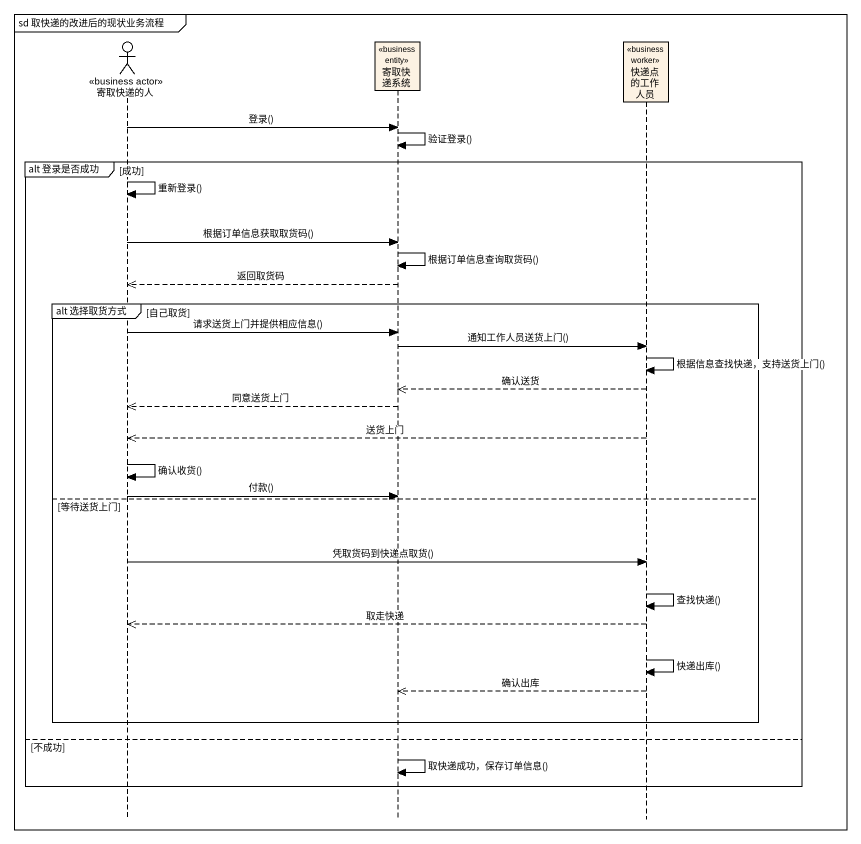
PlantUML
@startuml
mainframe sd 取快递的改进后的现状业务流程
hide footbox
actor 寄取快递的人 <<business actor>>
participant 寄取快递系统 <<business entity>>
participant 快递点的工作人员 <<business worker>>

寄取快递的人 -> 寄取快递系统 : 登录()
寄取快递系统 -> 寄取快递系统 : 验证登录()
group alt 登录是否成功 [成功]
  寄取快递的人 -> 寄取快递的人 : 重新登录()
  寄取快递的人 -> 寄取快递系统 : 根据订单信息获取取货码()
  寄取快递系统 -> 寄取快递系统 : 根据订单信息查询取货码()
  寄取快递系统 -->> 寄取快递的人 : 返回取货码
  group alt 选择取货方式 [自己取货]
    寄取快递的人 -> 寄取快递系统 : 请求送货上门并提供相应信息()
    寄取快递系统 -> 快递点的工作人员 : 通知工作人员送货上门()
    快递点的工作人员 -> 快递点的工作人员 : 根据信息查找快递，支持送货上门()
    快递点的工作人员 -->> 寄取快递系统 : 确认送货
    寄取快递系统 -->> 寄取快递的人 : 同意送货上门
    快递点的工作人员 -->> 寄取快递的人 : 送货上门
    寄取快递的人 -> 寄取快递的人 : 确认收货()
    寄取快递的人 -> 寄取快递系统 : 付款()
  else 等待送货上门
    寄取快递的人 -> 快递点的工作人员 : 凭取货码到快递点取货()
    快递点的工作人员 -> 快递点的工作人员 : 查找快递()
    快递点的工作人员 -->> 寄取快递的人 : 取走快递
    快递点的工作人员 -> 快递点的工作人员 : 快递出库()
    快递点的工作人员 -->> 寄取快递系统 : 确认出库
  end
else 不成功
  寄取快递系统 -> 寄取快递系统 : 取快递成功，保存订单信息()
end
@enduml
